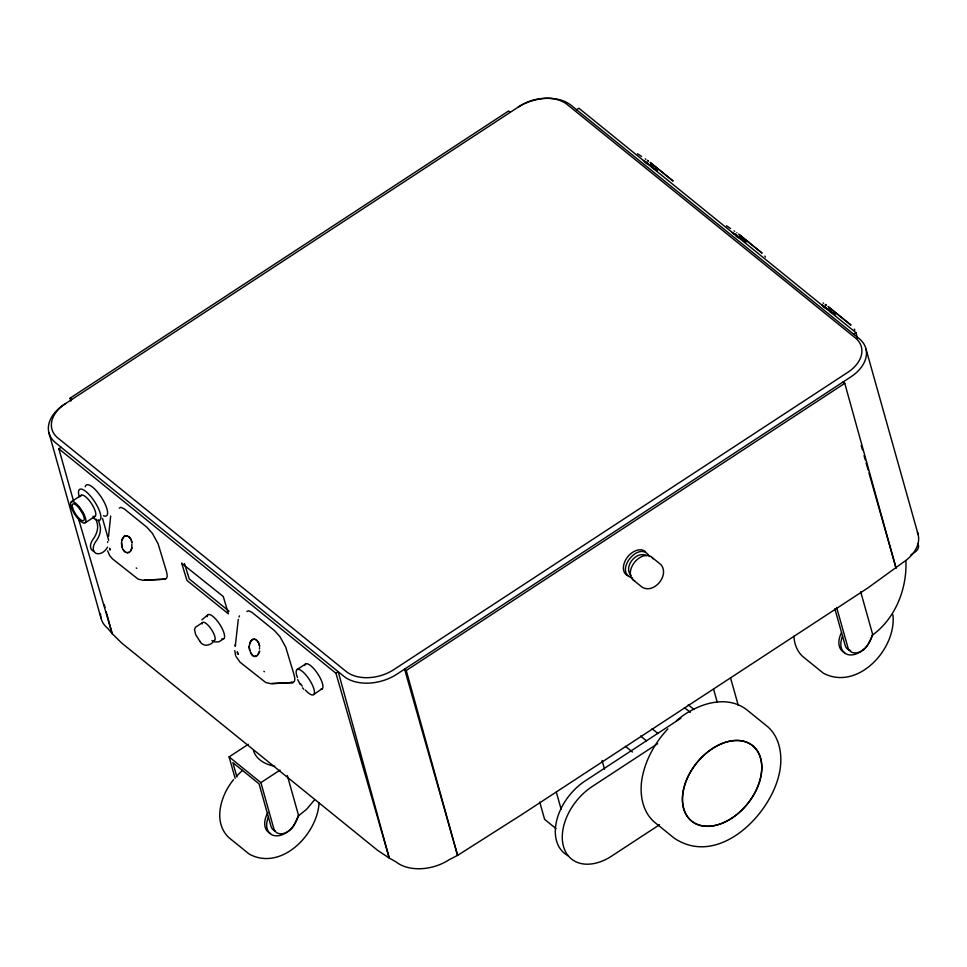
<?xml version="1.0" encoding="UTF-8"?>
<svg xmlns="http://www.w3.org/2000/svg" width="967" height="967" viewBox="0 0 967 967"><rect width="100%" height="100%" fill="white"/><g stroke="black" fill="none" stroke-linecap="round" stroke-linejoin="round"><path stroke-width="1.45" d="M249.704 650.38C247.951 637.422 249.305 660.715 256.751 655.88M131.971 547.987L130.376 551.432L131.983 547.769M254.587 656.255L257.403 655.445L259.615 651.154M123.099 537.471C119.715 542.33 121.806 554.067 129.119 552.495M131.814 546.826L131.85 544.324M319.074 802.719C317.502 834.219 281.264 871.509 249.244 854.103L229.119 837.833C212.317 822.228 220.79 795.055 233.53 779.656M108.558 536.347L110.661 516.052M249.208 646.029L250.731 640.855M130.388 538.414L131.041 539.671L129.651 537.422L127.064 535.718L124.284 536.262L127.064 535.718M258.02 641.798L258.673 643.067L257.282 640.807L254.696 639.102L251.916 639.646L254.792 639.139M107.76 541.665L107.627 542.463M238.293 619.4L235.392 645.049M235.199 646.331L235.477 644.578L235.259 645.859M259.603 651.371L258.129 654.707M657.246 170.567L643.49 160.474M835.077 314.686L821.696 304.714M122.011 539.912L124.441 536.189M249.643 643.297L252.073 639.574M656.762 170.071L654.732 168.294M834.642 314.094L832.563 312.401M239.018 616.946L239.514 615.882M314.456 799.927L306.551 809.343L298.634 815.737L294.161 824.827A11.157 7.506 -51 0 1 288.625 831.112L288.251 831.366A14.553 9.791 -51 0 1 273.782 828.501L260.885 782.629L229.106 756.883L248.326 744.3M905.91 560.945C907.082 588.601 895.478 618.227 872.79 634.848L868.318 643.937A11.157 7.506 -51 0 1 862.794 650.235L862.407 650.489A14.553 9.791 -51 0 1 847.938 647.612L836.648 607.481M119.267 508.122L120.827 507.324L124.127 508.811L146.887 527.233L152.387 533.373L158.117 543.817L166.324 571.014C166.844 573.479 168.403 577.71 165.442 579.16L144.252 580.236M246.899 611.507L248.459 610.709L251.746 612.196L274.519 630.629L280.019 636.757L285.748 647.201L293.956 674.398C294.476 676.864 296.035 681.094 293.074 682.545L271.884 683.621M744.481 241.061L743.563 240.239L744.904 241.339M201.849 619.847L207.748 614.903M732.212 232.515L733.832 233.301M313.792 694.511L322.773 688.166A15.037 4.787 56.8 0 0 321.201 680.091L320.186 677.964A15.037 4.787 56.8 0 0 310.806 665.779A15.037 4.787 56.8 0 0 304.75 665.453M743.635 240.372L734.521 233.736M647.975 163.363L644.904 161.271M736.902 235.392L734.799 233.978M825.818 307.433L822.748 305.33M667.846 728.864C654.877 742.874 645.158 760.219 641.919 779.16C639.525 794.1 642.257 811.228 654.018 821.793L674.035 838.002C718.795 868.584 773.382 812.812 780.043 769.539C782.424 754.598 779.692 737.47 767.931 726.918L747.926 710.709C726.568 692.868 694.959 704.556 676.417 720.766M236.335 776.356L242.487 770.348M129.735 552.06L126.955 552.87M70.893 401.063L70.071 398.174L508.569 111.012L510.25 112.365M73.613 501.329L58.854 448.809L61.163 447.298M576.586 109.754L578.895 108.244L855.988 332.696L857.608 338.462M71.389 501.728L81.313 495.225M85.362 522.688L95.286 516.197M202.55 622.591L195.564 627.184L194.488 629.517L195.648 634.582L199.879 641.302M214.469 640.492C210.661 645.883 203.263 647.346 199.794 641.218M223.655 638.764L218.893 641.81L214.614 641.967M297.147 669.515L305.669 663.942M58.854 448.809L335.948 673.262L338.245 671.751L389.254 858.08L395.987 861.839A38.801 25.916 -15.7 0 0 449.063 859.76L457.584 855.396L521.503 814.758L868.076 587.803L902.948 562.516A38.801 25.916 -15.7 0 0 917.369 532.104M853.68 334.207L855.988 332.696M406.261 670.506L457.584 855.396L404.593 669.152L406.261 670.506L844.771 383.331L896.095 568.233L868.97 472.936M260.885 782.629L280.104 770.046M910.926 554.804L914.673 552.338A9.694 6.479 -15.7 0 0 917.562 543.551M680.913 718.227L585.228 780.889A48.495 32.636 -51 0 0 556.508 821.249A48.495 32.636 -51 0 0 568.137 855.735M657.657 743.659L592.191 786.534A48.495 32.636 -51 0 0 563.495 846.476A48.495 32.636 -51 0 0 611.724 856.037L659.567 824.706M828.792 307.168L850.996 325.13L827.957 306.442M130.98 539.574L132.044 543.055M121.576 542.644L122.072 546.984M131.548 540.867L131.935 542.257M259.555 645.642L259.023 644.131L259.676 646.439M164.97 579.16L142.838 580.248L138.039 579.064L112.486 558.89L109.646 555.578L107.651 550.852M292.602 682.545L270.47 683.633L265.671 682.46L240.118 662.274L236.008 656.472M165.442 579.16L163.508 578.858M293.074 682.545L291.127 682.243M125.372 552.217L123.099 549.57M253.04 655.614L250.731 652.955M632.599 578.012C612.752 572.633 639.284 538.945 649.473 556.496M743.405 241.121L743.889 241.496M652.955 166.904L650.078 164.789M741.882 238.946L739.006 236.818M830.798 310.975L827.933 308.848M646.585 555.674C636.359 550.271 623.026 566.964 631.04 575.474M652.979 168.137L654.03 168.85L651.843 167.351M830.834 312.208L831.874 312.921L829.698 311.422M128.623 536.492L129.953 537.833M256.255 639.876L257.585 641.218M211.93 640.553L213.042 641.266M736.878 236.504L736.105 235.984L737.833 237.217M645.231 158.902L645.847 159.313M734.146 230.944L734.678 231.27M823.074 302.973L823.606 303.3M641.653 156.509L637.543 153.741M730.581 228.538L726.471 225.77M732.781 233.289L733.131 233.53M736.806 232.745L736.927 232.829M136.77 568.342L136.238 567.967M263.87 671.352L264.402 671.727M737.229 236.83L738.401 237.689M647.213 163.906L645.243 162.432M825.069 307.977L823.086 306.491M738.631 234.087L761.706 252.834M650.948 163.097L673.141 181.059M739.876 235.138L762.069 253.088M650.102 162.383L672.754 180.769M843.091 381.977L844.771 383.331M652.024 557.427L660.944 564.655C669.817 575.123 654.067 594.294 642.161 587.211L633.24 579.995M688.262 704.81L694.101 709.536M684.443 707.626L690.281 712.353M652.133 728.78L657.971 733.506M640.565 736.044L646.403 740.77M625.444 746.343L632.442 752.012M70.071 398.174L71.739 399.528M556.001 828.598L544.602 819.363L539.743 802.066M229.046 611.204L189.242 578.919L184.479 563.568M302.538 687.791L303.735 689.217M764.873 256.11L765.441 257.077M300.278 684.6L297.703 679.62M258.673 643.067L259.096 644.131M854.369 329.106L854.84 330.134M79.27 496.796L79.113 496.228A18.433 5.862 56.8 0 1 85.99 491.599A18.433 5.862 56.8 0 1 100.29 513.392A18.433 5.862 56.8 0 1 93.412 518.01M78.835 519.908L112.16 633.627L121.467 642.85L377.65 850.368L389.254 858.08L335.948 673.262M235.61 655.372L234.763 650.586M861.174 445.509L862.407 449.836M864.051 455.614L865.284 459.941M866.106 462.83L868.148 470.047M866.033 349.123L918.191 534.691M860.678 591.756L872.79 634.848M834.847 608.739L845.146 645.352A14.553 9.791 -51 0 0 850.597 650.513M730.665 678.314L738.28 705.414M713.67 689.471L717.284 702.308M602.078 760.461L604.508 769.116M556.327 792.13L561.186 809.427M287.332 775.522L298.634 815.737M236.927 777.057L232.866 762.625L259.071 783.85L270.99 826.241A14.553 9.791 -51 0 0 274.918 830.931M229.106 756.883L235.15 778.387M102.526 518.409L108.679 540.323M98.416 520.004L100.012 525.685A17.599 11.846 -51 0 1 95.781 541.605A9.585 6.455 -51 0 0 95.963 553.317A9.585 6.455 -51 0 0 107.579 547.117M96.023 519.17L97.22 523.425A17.599 11.846 -51 0 1 93.001 539.344A9.585 6.455 -51 0 0 94.234 551.408M48.809 432.382L100.967 617.961M104.194 604.508L104.992 607.421M106.189 611.785L112.16 633.627L107.748 628.357A38.801 25.916 -15.7 0 1 100.508 613.888M892.916 614.794C896.808 648.869 857.62 691.357 823.401 673.213L803.275 656.944C797.195 651.855 794.233 643.913 793.931 636.129M259.482 647.709L259.519 648.966M274.628 766.202A39.284 26.23 -15.7 0 1 253.427 750.489M298.029 815.943A19.4 13.055 -51 0 1 290.958 828.828M290.185 829.601A19.4 13.055 -51 0 1 271.473 834.545A19.4 13.055 -51 0 1 268.403 817.055M270.53 833.469A19.4 13.055 -51 0 1 267.871 812.618M872.186 635.065A19.4 13.055 -51 0 1 865.114 647.95M864.341 648.712A19.4 13.055 -51 0 1 845.629 653.668A19.4 13.055 -51 0 1 842.559 636.165M844.687 652.592A19.4 13.055 -51 0 1 841.508 632.684M627.885 575.74A15.037 10.117 -51 0 1 627.22 557.463A15.037 10.117 -51 0 1 645.605 551.794M221.89 638.849A14.36 4.569 56.8 0 0 224.211 638.208L224.525 637.313A14.36 4.569 56.8 0 0 216.62 620.101A14.36 4.569 56.8 0 0 207.119 616.68M103.421 515.737A18.433 5.862 56.8 0 0 107.361 514.662L107.603 513.308A18.433 5.862 56.8 0 0 106.43 507.264L105.439 504.762A18.433 5.862 56.8 0 0 99.25 494.294L97.377 491.925A18.433 5.862 56.8 0 0 88.65 484.854L87.381 484.685A18.433 5.862 56.8 0 0 85.265 486.812M322.313 688.927A15.037 4.787 56.8 0 1 320.693 689.374M305.282 689.967A15.037 4.787 56.8 0 0 314.408 691.381A15.037 4.787 56.8 0 0 303.275 672.222A15.037 4.787 56.8 0 0 296.664 675.135L296.796 675.607A15.037 4.787 56.8 0 0 297.498 677.565M302.236 686.123A15.037 4.787 56.8 0 1 300.822 684.007M517.937 107.325A38.801 25.916 -15.7 0 1 523.026 104.388M524.368 103.735A38.801 25.916 -15.7 0 1 571.014 105.234L859.252 338.728A38.801 25.916 -15.7 0 1 850.791 376.937L396.893 674.18A38.801 25.916 -15.7 0 1 343.829 676.271L55.578 442.777A38.801 25.916 -15.7 0 1 64.052 404.569L519.388 106.346A34.921 23.317 -15.7 0 1 567.158 104.472L855.396 337.954A34.921 23.317 -15.7 0 1 847.769 372.355L393.883 669.599A34.921 23.317 -15.7 0 1 346.126 671.473L57.875 437.991A34.921 23.317 -15.7 0 1 65.502 403.59M80.551 496.506A12.607 4.013 56.8 0 1 91.925 504.254A12.607 4.013 56.8 0 1 92.977 516.293M202.079 623.92A10.77 3.421 56.8 0 1 210.83 628.598A10.77 3.421 56.8 0 1 213.888 640.65M634.703 580.829A14.698 9.888 -51 0 1 634.811 561.984A14.698 9.888 -51 0 1 653.076 558.757M83.609 513.961A9.948 3.167 56.8 0 1 79.064 507.143M181.736 563.29L186.933 580.43L228.405 613.84L223.292 596.542L181.736 563.29M745.714 242.064L745.17 241.641L745.69 242.113M733.699 234.014L734.171 234.461L733.699 234.014M647.527 160.462L648.253 160.981L647.527 160.462M825.383 304.532L826.108 305.052L825.383 304.532M238.184 654.139L237.785 653.535L238.184 654.139M237.652 653.221L237.278 651.831L237.604 653.112M110.02 549.836L109.646 548.434L110.02 549.836M72.61 507.989L72.525 507.687A9.948 3.167 56.8 0 1 79.282 508.352A9.948 3.167 56.8 0 1 82.944 520.814A9.948 3.167 56.8 0 1 72.61 507.989M71.099 506.829L70.99 506.442A12.607 4.013 56.8 0 1 79.56 507.288A12.607 4.013 56.8 0 1 84.202 523.087A12.607 4.013 56.8 0 1 71.099 506.829M722.978 822.881A48.495 32.636 -51 0 0 756.013 749.099A48.495 32.636 -51 0 0 687.295 778.109A48.495 32.636 -51 0 0 722.978 822.881A48.495 32.636 -51 0 0 756.073 749.147A48.495 32.636 -51 0 0 687.356 778.145A48.495 32.636 -51 0 0 723.038 822.929"/></g></svg>
